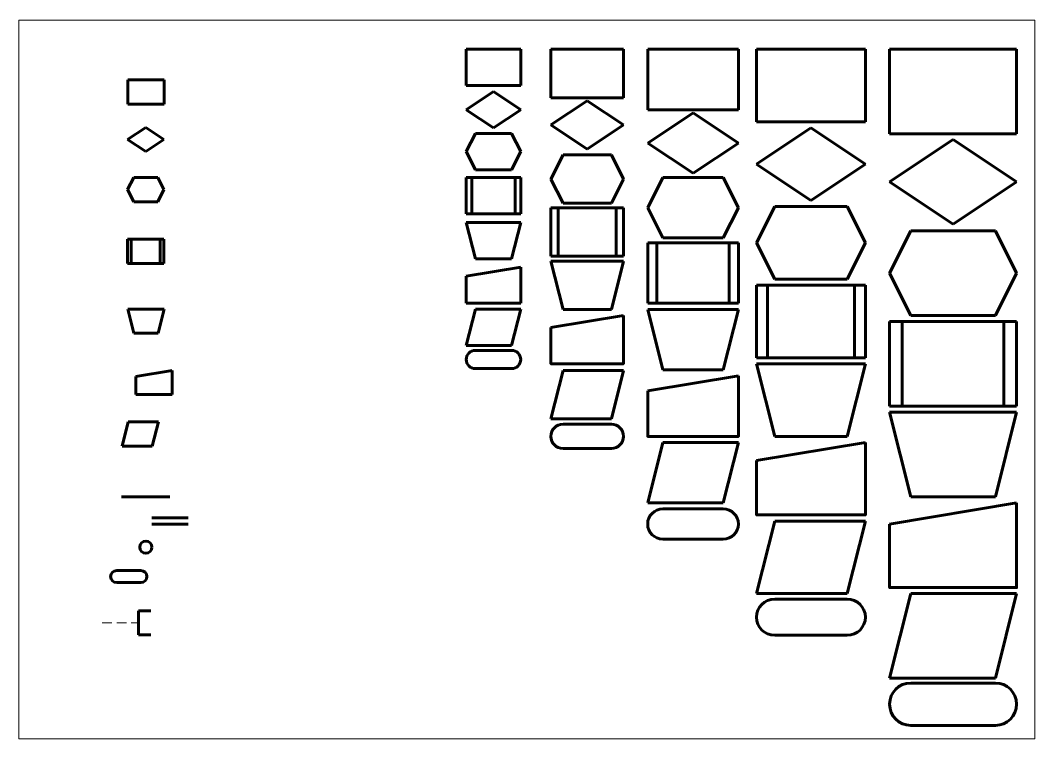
# Model space of a CAD drawing. Header units: millimetres. Extents: x 0 to 6510, y 0 to 297.
# Drawn here: x 6090.6 to 6510, y 0 to 297 of the extents above; entities that cross this region are included whole.
import ezdxf

# ---------------------------------------------------------------- set-up
doc = ezdxf.new("R2010")
doc.units = ezdxf.units.MM
for name, pattern in [('K5LT_BASIC', [0]), ('K5LT_DASHED', [6, 4, -2]), ('K5LT_THIN', [0])]:
    doc.linetypes.add(name, pattern=pattern)

# ---------------------------------------------------------------- blocks, each defined once
blk = doc.blocks.new('U0')
at = {"color": 150, "linetype": 'K5LT_BASIC', "lineweight": 60, "true_color": 0x0080ff}
for p, q in [((6275, 285), (6297.5, 285)), ((6275, 270), (6275, 285)), ((6297.5, 285), (6297.5, 270)), ((6297.5, 270), (6275, 270))]:
    blk.add_line(p, q, dxfattribs=at)
blk = doc.blocks.new('U1')
at = {"color": 150, "linetype": 'K5LT_BASIC', "lineweight": 60, "true_color": 0x0080ff}
for p, q in [((6340, 285), (6310, 285)), ((6310, 285), (6310, 265)), ((6340, 265), (6340, 285)), ((6310, 265), (6340, 265))]:
    blk.add_line(p, q, dxfattribs=at)
blk = doc.blocks.new('U2')
at = {"color": 150, "linetype": 'K5LT_BASIC', "lineweight": 60, "true_color": 0x0080ff}
for p, q in [((6387.5, 285), (6350, 285)), ((6350, 285), (6350, 260)), ((6387.5, 260), (6387.5, 285)), ((6350, 260), (6387.5, 260))]:
    blk.add_line(p, q, dxfattribs=at)
blk = doc.blocks.new('U3')
at = {"color": 150, "linetype": 'K5LT_BASIC', "lineweight": 60, "true_color": 0x0080ff}
for p, q in [((6440, 285), (6395, 285)), ((6395, 285), (6395, 255)), ((6440, 255), (6440, 285)), ((6395, 255), (6440, 255))]:
    blk.add_line(p, q, dxfattribs=at)
blk = doc.blocks.new('U4')
at = {"color": 150, "linetype": 'K5LT_BASIC', "lineweight": 60, "true_color": 0x0080ff}
for p, q in [((6502.5, 285), (6450, 285)), ((6450, 285), (6450, 250)), ((6502.5, 250), (6502.5, 285)), ((6450, 250), (6502.5, 250))]:
    blk.add_line(p, q, dxfattribs=at)
blk = doc.blocks.new('U5')
at = {"color": 150, "linetype": 'K5LT_BASIC', "lineweight": 60, "true_color": 0x0080ff}
for p, q in [((6150.06, 272.36), (6135.06, 272.36)), ((6135.06, 272.36), (6135.06, 262.36)), ((6150.06, 262.36), (6150.06, 272.36)), ((6135.06, 262.36), (6150.06, 262.36))]:
    blk.add_line(p, q, dxfattribs=at)
blk = doc.blocks.new('U836')
at = {"color": 150, "linetype": 'K5LT_BASIC', "lineweight": 60, "true_color": 0x0080ff}
for p, q in [((6275, 260), (6286.25, 267.5)), ((6286.25, 267.5), (6297.5, 260)), ((6286.25, 252.5), (6275, 260)), ((6297.5, 260), (6286.25, 252.5))]:
    blk.add_line(p, q, dxfattribs=at)
blk = doc.blocks.new('U837')
at = {"color": 150, "linetype": 'K5LT_BASIC', "lineweight": 60, "true_color": 0x0080ff}
for p, q in [((6275, 242.72), (6278.75, 250.22)), ((6293.75, 250.22), (6278.75, 250.22)), ((6297.5, 242.72), (6293.75, 250.22)), ((6275, 242.72), (6278.75, 235.22)), ((6293.75, 235.22), (6297.5, 242.72)), ((6278.75, 235.22), (6293.75, 235.22))]:
    blk.add_line(p, q, dxfattribs=at)
blk = doc.blocks.new('U839')
at = {"color": 150, "linetype": 'K5LT_BASIC', "lineweight": 60, "true_color": 0x0080ff}
for p, q in [((6275, 232), (6297.5, 232)), ((6275, 217), (6275, 232)), ((6297.5, 232), (6297.5, 217)), ((6297.5, 217), (6275, 217))]:
    blk.add_line(p, q, dxfattribs=at)
blk = doc.blocks.new('U838')
at = {"color": 150, "linetype": 'K5LT_BASIC', "lineweight": 60, "true_color": 0x0080ff}
for p, q in [((6277.25, 232), (6277.25, 217)), ((6295.25, 232), (6295.25, 217))]:
    blk.add_line(p, q, dxfattribs=at)
blk.add_blockref('U839', (0, 0))
blk = doc.blocks.new('U840')
at = {"color": 150, "linetype": 'K5LT_BASIC', "lineweight": 60, "true_color": 0x0080ff}
for p, q in [((6275, 213.35), (6297.5, 213.35)), ((6278.75, 198.35), (6275, 213.35)), ((6297.5, 213.35), (6293.75, 198.35)), ((6293.75, 198.35), (6278.75, 198.35))]:
    blk.add_line(p, q, dxfattribs=at)
blk = doc.blocks.new('U841')
at = {"color": 150, "linetype": 'K5LT_BASIC', "lineweight": 60, "true_color": 0x0080ff}
for p, q in [((6275, 191.25), (6297.5, 195)), ((6297.5, 195), (6297.5, 180)), ((6275, 180), (6275, 191.25)), ((6297.5, 180), (6275, 180))]:
    blk.add_line(p, q, dxfattribs=at)
blk = doc.blocks.new('U842')
at = {"color": 150, "linetype": 'K5LT_BASIC', "lineweight": 60, "true_color": 0x0080ff}
for p, q in [((6278.75, 177.62), (6275, 162.62)), ((6278.75, 177.62), (6297.5, 177.62)), ((6297.5, 177.62), (6293.75, 162.62)), ((6275, 162.62), (6293.75, 162.62))]:
    blk.add_line(p, q, dxfattribs=at)
blk = doc.blocks.new('U843')
at = {"color": 150, "linetype": 'K5LT_BASIC', "lineweight": 60, "true_color": 0x0080ff}
for p, q in [((6293.75, 160.52), (6278.75, 160.52)), ((6293.75, 153.02), (6278.75, 153.02))]:
    blk.add_line(p, q, dxfattribs=at)
for centre, start, end in [((6278.75, 156.77), 90, 270), ((6293.75, 156.77), 270, 90)]:
    blk.add_arc(centre, 3.75, start, end, dxfattribs=at)
blk = doc.blocks.new('U844')
at = {"color": 150, "linetype": 'K5LT_BASIC', "lineweight": 60, "true_color": 0x0080ff}
for p, q in [((6310, 253.75), (6325, 263.75)), ((6325, 263.75), (6340, 253.75)), ((6325, 243.75), (6310, 253.75)), ((6340, 253.75), (6325, 243.75))]:
    blk.add_line(p, q, dxfattribs=at)
blk = doc.blocks.new('U845')
at = {"color": 150, "linetype": 'K5LT_BASIC', "lineweight": 60, "true_color": 0x0080ff}
for p, q in [((6310, 231.36), (6315, 241.36)), ((6315, 241.36), (6335, 241.36)), ((6340, 231.36), (6335, 241.36)), ((6310, 231.36), (6315, 221.36)), ((6335, 221.36), (6340, 231.36)), ((6315, 221.36), (6335, 221.36))]:
    blk.add_line(p, q, dxfattribs=at)
blk = doc.blocks.new('U847')
at = {"color": 150, "linetype": 'K5LT_BASIC', "lineweight": 60, "true_color": 0x0080ff}
for p, q in [((6340, 219.44), (6310, 219.44)), ((6310, 219.44), (6310, 199.44)), ((6340, 199.44), (6340, 219.44)), ((6310, 199.44), (6340, 199.44))]:
    blk.add_line(p, q, dxfattribs=at)
blk = doc.blocks.new('U846')
at = {"color": 150, "linetype": 'K5LT_BASIC', "lineweight": 60, "true_color": 0x0080ff}
for p, q in [((6313, 219.44), (6313, 199.44)), ((6337, 219.44), (6337, 199.44))]:
    blk.add_line(p, q, dxfattribs=at)
blk.add_blockref('U847', (0, 0))
blk = doc.blocks.new('U848')
at = {"color": 150, "linetype": 'K5LT_BASIC', "lineweight": 60, "true_color": 0x0080ff}
for p, q in [((6310, 197.44), (6315, 177.44)), ((6340, 197.44), (6335, 177.44))]:
    blk.add_line(p, q, dxfattribs=at)
for points in [[(6340, 197.44), (6310, 197.44)], [(6315, 177.44), (6335, 177.44)]]:
    blk.add_lwpolyline(points, dxfattribs=at)
blk = doc.blocks.new('U849')
at = {"color": 150, "linetype": 'K5LT_BASIC', "lineweight": 60, "true_color": 0x0080ff}
blk.add_line((6310, 170), (6340, 175), dxfattribs=at)
blk.add_lwpolyline([(6310, 170), (6310, 155), (6340, 155), (6340, 175)], dxfattribs=at)
blk = doc.blocks.new('U850')
at = {"color": 150, "linetype": 'K5LT_BASIC', "lineweight": 60, "true_color": 0x0080ff}
for p, q in [((6310, 132.25), (6315, 152.25)), ((6335, 132.25), (6340, 152.25))]:
    blk.add_line(p, q, dxfattribs=at)
for points in [[(6340, 152.25), (6315, 152.25)], [(6310, 132.25), (6335, 132.25)]]:
    blk.add_lwpolyline(points, dxfattribs=at)
blk = doc.blocks.new('U851')
at = {"color": 150, "linetype": 'K5LT_BASIC', "lineweight": 60, "true_color": 0x0080ff}
for p, q in [((6315, 130), (6335, 130)), ((6315, 120), (6335, 120))]:
    blk.add_line(p, q, dxfattribs=at)
for centre, start, end in [((6315, 125), 90, 270), ((6335, 125), 270, 90)]:
    blk.add_arc(centre, 5, start, end, dxfattribs=at)
blk = doc.blocks.new('U852')
at = {"color": 150, "linetype": 'K5LT_BASIC', "lineweight": 60, "true_color": 0x0080ff}
for p, q in [((6368.75, 258.75), (6350, 246.25)), ((6387.5, 246.25), (6368.75, 258.75)), ((6350, 246.25), (6368.75, 233.75)), ((6368.75, 233.75), (6387.5, 246.25))]:
    blk.add_line(p, q, dxfattribs=at)
blk = doc.blocks.new('U853')
at = {"color": 150, "linetype": 'K5LT_BASIC', "lineweight": 60, "true_color": 0x0080ff}
for p, q in [((6350, 219.5), (6356.25, 232)), ((6356.25, 232), (6381.25, 232)), ((6381.25, 232), (6387.5, 219.5)), ((6356.25, 207), (6350, 219.5)), ((6387.5, 219.5), (6381.25, 207)), ((6381.25, 207), (6356.25, 207))]:
    blk.add_line(p, q, dxfattribs=at)
blk = doc.blocks.new('U855')
at = {"color": 150, "linetype": 'K5LT_BASIC', "lineweight": 60, "true_color": 0x0080ff}
for p, q in [((6387.5, 205), (6350, 205)), ((6350, 205), (6350, 180)), ((6387.5, 180), (6387.5, 205)), ((6350, 180), (6387.5, 180))]:
    blk.add_line(p, q, dxfattribs=at)
blk = doc.blocks.new('U854')
at = {"color": 150, "linetype": 'K5LT_BASIC', "lineweight": 60, "true_color": 0x0080ff}
for p, q in [((6353.75, 205), (6353.75, 180)), ((6383.75, 205), (6383.75, 180))]:
    blk.add_line(p, q, dxfattribs=at)
blk.add_blockref('U855', (0, 0))
blk = doc.blocks.new('U856')
at = {"color": 150, "linetype": 'K5LT_BASIC', "lineweight": 60, "true_color": 0x0080ff}
for p, q in [((6350, 177.44), (6356.25, 152.44)), ((6387.5, 177.44), (6381.25, 152.44))]:
    blk.add_line(p, q, dxfattribs=at)
for points in [[(6387.5, 177.44), (6350, 177.44)], [(6356.25, 152.44), (6381.25, 152.44)]]:
    blk.add_lwpolyline(points, dxfattribs=at)
blk = doc.blocks.new('U857')
at = {"color": 150, "linetype": 'K5LT_BASIC', "lineweight": 60, "true_color": 0x0080ff}
blk.add_line((6350, 143.75), (6387.5, 150), dxfattribs=at)
blk.add_lwpolyline([(6350, 143.75), (6350, 125), (6387.5, 125), (6387.5, 150)], dxfattribs=at)
blk = doc.blocks.new('U858')
at = {"color": 150, "linetype": 'K5LT_BASIC', "lineweight": 60, "true_color": 0x0080ff}
for p, q in [((6350, 97.5), (6356.25, 122.5)), ((6381.25, 97.5), (6387.5, 122.5))]:
    blk.add_line(p, q, dxfattribs=at)
for points in [[(6387.5, 122.5), (6356.25, 122.5)], [(6350, 97.5), (6381.25, 97.5)]]:
    blk.add_lwpolyline(points, dxfattribs=at)
blk = doc.blocks.new('U859')
at = {"color": 150, "linetype": 'K5LT_BASIC', "lineweight": 60, "true_color": 0x0080ff}
for p, q in [((6381.25, 95), (6356.25, 95)), ((6381.25, 82.5), (6356.25, 82.5))]:
    blk.add_line(p, q, dxfattribs=at)
for centre, start, end in [((6356.25, 88.75), 90, 270), ((6381.25, 88.75), 270, 90)]:
    blk.add_arc(centre, 6.25, start, end, dxfattribs=at)
blk = doc.blocks.new('U860')
at = {"color": 150, "linetype": 'K5LT_BASIC', "lineweight": 60, "true_color": 0x0080ff}
for p, q in [((6395, 237.5), (6417.5, 252.5)), ((6417.5, 252.5), (6440, 237.5)), ((6417.5, 222.5), (6395, 237.5)), ((6440, 237.5), (6417.5, 222.5))]:
    blk.add_line(p, q, dxfattribs=at)
blk = doc.blocks.new('U861')
at = {"color": 150, "linetype": 'K5LT_BASIC', "lineweight": 60, "true_color": 0x0080ff}
for p, q in [((6395, 205), (6402.5, 220)), ((6440, 205), (6432.5, 220)), ((6395, 205), (6402.5, 190)), ((6440, 205), (6432.5, 190))]:
    blk.add_line(p, q, dxfattribs=at)
for points in [[(6432.5, 220), (6402.5, 220)], [(6402.5, 190), (6432.5, 190)]]:
    blk.add_lwpolyline(points, dxfattribs=at)
blk = doc.blocks.new('U863')
at = {"color": 150, "linetype": 'K5LT_BASIC', "lineweight": 60, "true_color": 0x0080ff}
for p, q in [((6440, 187.44), (6395, 187.44)), ((6395, 187.44), (6395, 157.44)), ((6440, 157.44), (6440, 187.44)), ((6395, 157.44), (6440, 157.44))]:
    blk.add_line(p, q, dxfattribs=at)
blk = doc.blocks.new('U862')
at = {"color": 150, "linetype": 'K5LT_BASIC', "lineweight": 60, "true_color": 0x0080ff}
for p, q in [((6399.5, 187.44), (6399.5, 157.44)), ((6435.5, 187.44), (6435.5, 157.44))]:
    blk.add_line(p, q, dxfattribs=at)
blk.add_blockref('U863', (0, 0))
blk = doc.blocks.new('U864')
at = {"color": 150, "linetype": 'K5LT_BASIC', "lineweight": 60, "true_color": 0x0080ff}
for p, q in [((6395, 155), (6402.5, 125)), ((6440, 155), (6432.5, 125))]:
    blk.add_line(p, q, dxfattribs=at)
for points in [[(6440, 155), (6395, 155)], [(6402.5, 125), (6432.5, 125)]]:
    blk.add_lwpolyline(points, dxfattribs=at)
blk = doc.blocks.new('U865')
at = {"color": 150, "linetype": 'K5LT_BASIC', "lineweight": 60, "true_color": 0x0080ff}
blk.add_line((6395, 115), (6440, 122.5), dxfattribs=at)
blk.add_lwpolyline([(6395, 115), (6395, 92.5), (6440, 92.5), (6440, 122.5)], dxfattribs=at)
blk = doc.blocks.new('U866')
at = {"color": 150, "linetype": 'K5LT_BASIC', "lineweight": 60, "true_color": 0x0080ff}
for p, q in [((6395, 60), (6402.5, 90)), ((6432.5, 60), (6440, 90))]:
    blk.add_line(p, q, dxfattribs=at)
for points in [[(6440, 90), (6402.5, 90)], [(6395, 60), (6432.5, 60)]]:
    blk.add_lwpolyline(points, dxfattribs=at)
blk = doc.blocks.new('U867')
at = {"color": 150, "linetype": 'K5LT_BASIC', "lineweight": 60, "true_color": 0x0080ff}
for p, q in [((6402.5, 57.74), (6432.5, 57.74)), ((6402.5, 42.74), (6432.5, 42.74))]:
    blk.add_line(p, q, dxfattribs=at)
for centre, start, end in [((6402.5, 50.24), 90, 270), ((6432.5, 50.24), 270, 90)]:
    blk.add_arc(centre, 7.5, start, end, dxfattribs=at)
blk = doc.blocks.new('U868')
at = {"color": 150, "linetype": 'K5LT_BASIC', "lineweight": 60, "true_color": 0x0080ff}
for p, q in [((6135, 247.72), (6142.5, 252.72)), ((6142.5, 252.72), (6150, 247.72)), ((6142.5, 242.72), (6135, 247.72)), ((6150, 247.72), (6142.5, 242.72))]:
    blk.add_line(p, q, dxfattribs=at)
blk = doc.blocks.new('U869')
at = {"color": 150, "linetype": 'K5LT_BASIC', "lineweight": 60, "true_color": 0x0080ff}
for p, q in [((6137.5, 232), (6135, 227)), ((6137.5, 232), (6147.5, 232)), ((6147.5, 232), (6150, 227)), ((6135, 227), (6137.5, 222)), ((6150, 227), (6147.5, 222)), ((6137.5, 222), (6147.5, 222))]:
    blk.add_line(p, q, dxfattribs=at)
blk = doc.blocks.new('U871')
at = {"color": 150, "linetype": 'K5LT_BASIC', "lineweight": 60, "true_color": 0x0080ff}
for p, q in [((6150, 206.49), (6135, 206.49)), ((6135, 206.49), (6135, 196.49)), ((6150, 196.49), (6150, 206.49)), ((6135, 196.49), (6150, 196.49))]:
    blk.add_line(p, q, dxfattribs=at)
blk = doc.blocks.new('U870')
at = {"color": 150, "linetype": 'K5LT_BASIC', "lineweight": 60, "true_color": 0x0080ff}
for p, q in [((6136.5, 206.49), (6136.5, 196.49)), ((6148.5, 206.49), (6148.5, 196.49))]:
    blk.add_line(p, q, dxfattribs=at)
blk.add_blockref('U871', (0, 0))
blk = doc.blocks.new('U872')
at = {"color": 150, "linetype": 'K5LT_BASIC', "lineweight": 60, "true_color": 0x0080ff}
for p, q in [((6135.07, 177.62), (6150.07, 177.62)), ((6135.07, 177.62), (6137.57, 167.62)), ((6147.57, 167.62), (6150.07, 177.62)), ((6137.57, 167.62), (6147.57, 167.62))]:
    blk.add_line(p, q, dxfattribs=at)
blk = doc.blocks.new('U873')
at = {"color": 150, "linetype": 'K5LT_BASIC', "lineweight": 60, "true_color": 0x0080ff}
for p, q in [((6138.37, 149.75), (6153.37, 152.25)), ((6153.37, 142.25), (6153.37, 152.25)), ((6138.37, 142.25), (6138.37, 149.75)), ((6138.37, 142.25), (6153.37, 142.25))]:
    blk.add_line(p, q, dxfattribs=at)
blk = doc.blocks.new('U874')
at = {"color": 150, "linetype": 'K5LT_BASIC', "lineweight": 60, "true_color": 0x0080ff}
for p, q in [((6135.2, 130.99), (6132.7, 120.99)), ((6147.7, 130.99), (6135.2, 130.99)), ((6147.7, 130.99), (6145.2, 120.99)), ((6132.7, 120.99), (6145.2, 120.99))]:
    blk.add_line(p, q, dxfattribs=at)
blk = doc.blocks.new('U875')
at = {"color": 150, "linetype": 'K5LT_BASIC', "lineweight": 60, "true_color": 0x0080ff}
for p, q in [((6130.47, 69.52), (6140.47, 69.52)), ((6130.47, 64.52), (6140.47, 64.52))]:
    blk.add_line(p, q, dxfattribs=at)
for centre, start, end in [((6130.47, 67.02), 90, 270), ((6140.47, 67.02), 270, 90)]:
    blk.add_arc(centre, 2.5, start, end, dxfattribs=at)
blk = doc.blocks.new('U876')
at = {"color": 150, "linetype": 'K5LT_BASIC', "lineweight": 60, "true_color": 0x0080ff}
for p, q in [((6139.53, 52.88), (6139.53, 42.88)), ((6139.53, 52.88), (6144.53, 52.88)), ((6139.53, 42.88), (6144.53, 42.88))]:
    blk.add_line(p, q, dxfattribs=at)
at = {"color": 7, "linetype": 'K5LT_DASHED', "lineweight": 18}
blk.add_line((6124.53, 47.88), (6139.53, 47.88), dxfattribs=at)
blk = doc.blocks.new('U877')
at = {"color": 150, "linetype": 'K5LT_BASIC', "lineweight": 60, "true_color": 0x0080ff}
for p, q in [((6450, 230.16), (6476.25, 247.66)), ((6476.25, 247.66), (6502.5, 230.16)), ((6476.25, 212.66), (6450, 230.16)), ((6502.5, 230.16), (6476.25, 212.66))]:
    blk.add_line(p, q, dxfattribs=at)
blk = doc.blocks.new('U878')
at = {"color": 150, "linetype": 'K5LT_BASIC', "lineweight": 60, "true_color": 0x0080ff}
for p, q in [((6458.75, 210), (6450, 192.5)), ((6493.75, 210), (6502.5, 192.5)), ((6450, 192.5), (6458.75, 175)), ((6502.5, 192.5), (6493.75, 175))]:
    blk.add_line(p, q, dxfattribs=at)
for points in [[(6493.75, 210), (6458.75, 210)], [(6458.75, 175), (6493.75, 175)]]:
    blk.add_lwpolyline(points, dxfattribs=at)
blk = doc.blocks.new('U880')
at = {"color": 150, "linetype": 'K5LT_BASIC', "lineweight": 60, "true_color": 0x0080ff}
for p, q in [((6502.5, 172.44), (6450, 172.44)), ((6450, 172.44), (6450, 137.44)), ((6502.5, 137.44), (6502.5, 172.44)), ((6450, 137.44), (6502.5, 137.44))]:
    blk.add_line(p, q, dxfattribs=at)
blk = doc.blocks.new('U879')
at = {"color": 150, "linetype": 'K5LT_BASIC', "lineweight": 60, "true_color": 0x0080ff}
for p, q in [((6455.25, 172.44), (6455.25, 137.44)), ((6497.25, 172.44), (6497.25, 137.44))]:
    blk.add_line(p, q, dxfattribs=at)
blk.add_blockref('U880', (0, 0))
blk = doc.blocks.new('U881')
at = {"color": 150, "linetype": 'K5LT_BASIC', "lineweight": 60, "true_color": 0x0080ff}
for p, q in [((6450, 135), (6458.75, 100)), ((6502.5, 135), (6493.75, 100))]:
    blk.add_line(p, q, dxfattribs=at)
for points in [[(6502.5, 135), (6450, 135)], [(6458.75, 100), (6493.75, 100)]]:
    blk.add_lwpolyline(points, dxfattribs=at)
blk = doc.blocks.new('U882')
at = {"color": 150, "linetype": 'K5LT_BASIC', "lineweight": 60, "true_color": 0x0080ff}
blk.add_line((6450, 88.75), (6502.5, 97.5), dxfattribs=at)
blk.add_lwpolyline([(6450, 88.75), (6450, 62.5), (6502.5, 62.5), (6502.5, 97.5)], dxfattribs=at)
blk = doc.blocks.new('U883')
at = {"color": 150, "linetype": 'K5LT_BASIC', "lineweight": 60, "true_color": 0x0080ff}
for p, q in [((6450, 25), (6458.75, 60)), ((6493.75, 25), (6502.5, 60))]:
    blk.add_line(p, q, dxfattribs=at)
for points in [[(6502.5, 60), (6458.75, 60)], [(6450, 25), (6493.75, 25)]]:
    blk.add_lwpolyline(points, dxfattribs=at)
blk = doc.blocks.new('U884')
at = {"color": 150, "linetype": 'K5LT_BASIC', "lineweight": 60, "true_color": 0x0080ff}
for p, q in [((6493.75, 23.03), (6458.75, 23.03)), ((6493.75, 5.53), (6458.75, 5.53))]:
    blk.add_line(p, q, dxfattribs=at)
for centre, start, end in [((6458.75, 14.28), 90, 270), ((6493.75, 14.28), 270, 90)]:
    blk.add_arc(centre, 8.75, start, end, dxfattribs=at)
blk = doc.blocks.new('U1443')
at = {"color": 7, "linetype": 'K5LT_THIN', "lineweight": 18}
for p, q in [((6090, 0), (6090, 297)), ((6090, 297), (6510, 297)), ((6510, 297), (6510, 0)), ((6510, 0), (6090, 0))]:
    blk.add_line(p, q, dxfattribs=at)

msp = doc.modelspace()

# ---------------------------------------------------------------- linework, layer by layer
at = {"color": 150, "linetype": 'K5LT_BASIC', "lineweight": 60, "true_color": 0x0080ff}
for p, q in [((6132.5, 100), (6152.5, 100)), ((6145, 91.25), (6160, 91.25)), ((6145, 88.75), (6160, 88.75))]:
    msp.add_line(p, q, dxfattribs=at)
msp.add_circle((6142.5, 79.16), 2.5, dxfattribs=at)

# ---------------------------------------------------------------- block references
for name in ['U1443', 'U0', 'U1', 'U2', 'U3', 'U4', 'U5', 'U836', 'U844', 'U852', 'U868', 'U860', 'U837', 'U877', 'U845', 'U869', 'U838', 'U853', 'U846', 'U861', 'U840', 'U878', 'U870', 'U854', 'U848', 'U841', 'U862', 'U872', 'U842', 'U856', 'U849', 'U879', 'U843', 'U873', 'U850', 'U864', 'U857', 'U881', 'U874', 'U851', 'U858', 'U865', 'U882', 'U859', 'U866', 'U875', 'U883', 'U867', 'U876', 'U884']:
    msp.add_blockref(name, (0, 0))

doc.saveas('drawing.dxf')
